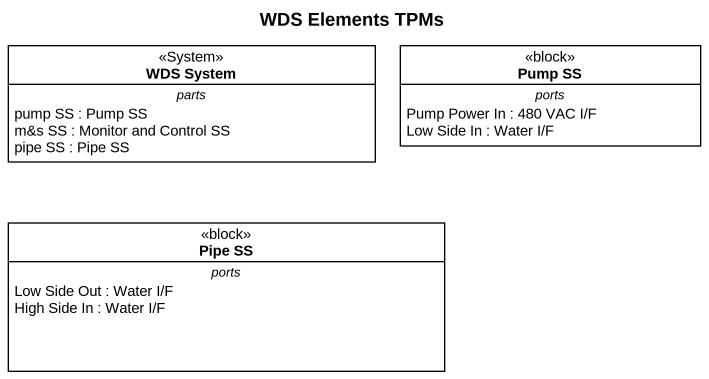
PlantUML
@startuml
title WDS Elements TPMs
hide circle
hide empty members
class "WDS System" as WDS_System <<System>> {
  -- parts --
  pump SS : Pump SS
  m&s SS : Monitor and Control SS
  pipe SS : Pipe SS
}
class "Pump SS" as Pump_SS <<block>> {
  -- ports --
  Pump Power In : 480 VAC I/F
  Low Side In : Water I/F
}
class "Pipe SS" as Pipe_SS <<block>> {
  -- ports --
  Low Side Out : Water I/F
  High Side In : Water I/F
}
@enduml
